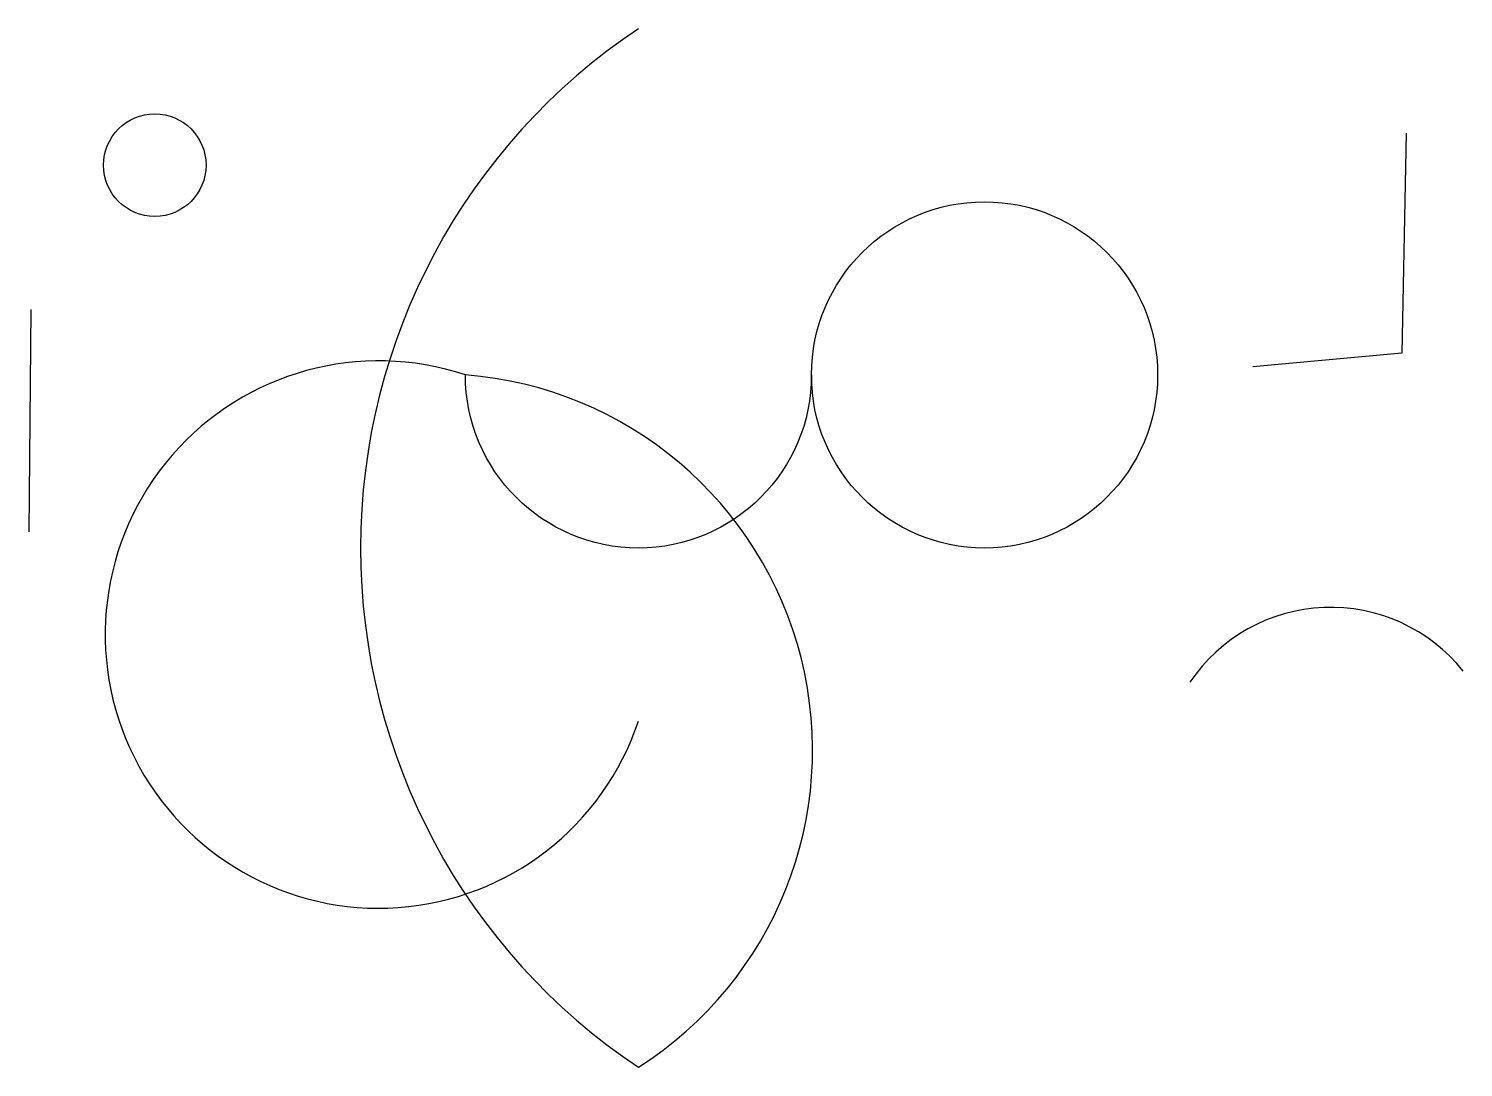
# Model space of a CAD drawing. Header units: millimetres. Extents: x 4.8 to 87.7, y 30 to 90.
import ezdxf

# ---------------------------------------------------------------- set-up
doc = ezdxf.new("R2010")
doc.units = ezdxf.units.MM
doc.layers.get('0').update_dxf_attribs({"linetype": 'CONTINUOUS', "true_color": 0xffffff})

msp = doc.modelspace()

# ---------------------------------------------------------------- linework, layer by layer
msp.add_line((4.901, 73.775), (4.768, 60.927))
for points in [[(40, 90, 0.535184), (40, 30, 0.720759), (30, 70)], [(50, 70, -1), (70, 70, -1), (50, 70, -1), (30, 70, 2.414214), (40, 50)]]:
    msp.add_lwpolyline(points, format="xyb")
msp.add_lwpolyline([(84.371, 83.974), (84.106, 71.258), (75.497, 70.464)])
msp.add_circle((12.053, 82.119), 2.962)
msp.add_arc((80, 46.755), 9.816, 38.65981, 146.02346)

doc.saveas('drawing.dxf')
